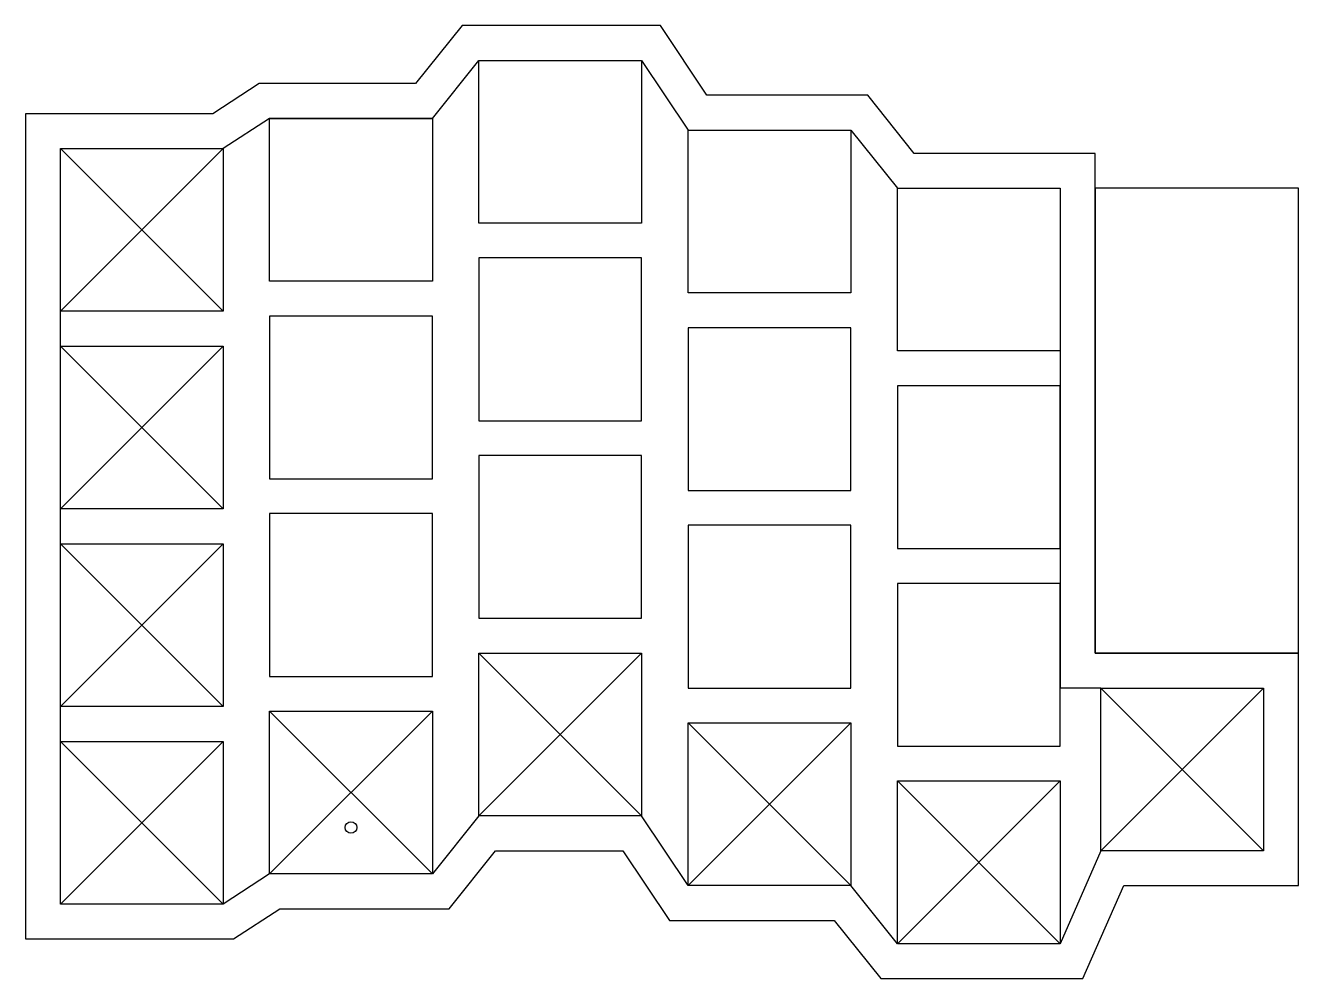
# Model space of a CAD drawing. Header units: millimetres. Extents: x -10 to 100, y -13 to 69.
import ezdxf

# ---------------------------------------------------------------- set-up
doc = ezdxf.new("R2010")
doc.units = ezdxf.units.MM
doc.layers.get('0').update_dxf_attribs({"linetype": 'CONTINUOUS'})

msp = doc.modelspace()

# ---------------------------------------------------------------- linework, layer by layer
for p, q in [((25, 60.59), (29, 65.59)), ((29, 51.59), (29, 65.59)), ((29, 65.59), (43, 65.59)), ((29, 65.59), (43, 65.59)), ((43, 65.59), (43, 51.59)), ((43, 65.59), (47, 59.59)), ((11, 60.59), (7, 58)), ((11, 46.59), (11, 60.59)), ((11, 60.59), (25, 60.59)), ((25, 60.59), (11, 60.59)), ((25, 60.59), (25, 46.59)), ((47, 45.59), (47, 59.59)), ((47, 59.59), (61, 59.59)), ((47, 59.59), (61, 59.59)), ((61, 59.59), (61, 45.59)), ((61, 59.59), (65, 54.59)), ((-7, 44), (-7, 58)), ((-7, 58), (7, 58)), ((-7, 44), (7, 58)), ((7, 44), (-7, 58)), ((-7, 58), (7, 58)), ((-7, -7), (-7, 58)), ((7, 58), (7, 44)), ((65, 40.59), (65, 54.59)), ((65, 54.59), (79, 54.59)), ((65, 54.59), (79, 54.59)), ((79, 54.59), (79, 40.59)), ((79, 54.59), (79, 11.59)), ((43, 51.59), (29, 51.59)), ((25, 46.59), (11, 46.59)), ((61, 45.59), (47, 45.59)), ((7, 44), (-7, 44)), ((-7, 27), (-7, 41)), ((-7, 41), (7, 41)), ((-7, 27), (7, 41)), ((7, 27), (-7, 41)), ((7, 41), (7, 27)), ((79, 40.59), (65, 40.59)), ((7, 27), (-7, 27)), ((-7, 10), (-7, 24)), ((-7, 24), (7, 24)), ((-7, 10), (7, 24)), ((7, 10), (-7, 24)), ((7, 24), (7, 10)), ((29, 0.59), (29, 14.59)), ((29, 14.59), (43, 14.59)), ((43, 0.59), (29, 14.59)), ((29, 0.59), (43, 14.59)), ((43, 14.59), (43, 0.59)), ((82.5, 11.59), (79, 11.59)), ((82.5, -2.41), (82.5, 11.59)), ((82.5, 11.59), (96.5, 11.59)), ((96.5, -2.41), (82.5, 11.59)), ((82.5, -2.41), (96.5, 11.59)), ((82.5, 11.59), (96.5, 11.59)), ((96.5, 11.59), (96.5, -2.41)), ((96.5, 11.59), (96.5, -2.41)), ((7, 10), (-7, 10)), ((11, -4.41), (11, 9.59)), ((11, 9.59), (25, 9.59)), ((25, -4.41), (11, 9.59)), ((11, -4.41), (25, 9.59)), ((25, 9.59), (25, -4.41)), ((47, -5.41), (47, 8.59)), ((47, 8.59), (61, 8.59)), ((61, -5.41), (47, 8.59)), ((47, -5.41), (61, 8.59)), ((61, 8.59), (61, -5.41)), ((-7, -7), (-7, 7)), ((-7, 7), (7, 7)), ((7, -7), (-7, 7)), ((-7, -7), (7, 7)), ((7, 7), (7, -7)), ((65, -10.41), (65, 3.59)), ((65, 3.59), (79, 3.59)), ((79, -10.41), (65, 3.59)), ((65, -10.41), (79, 3.59)), ((79, 3.59), (79, -10.41)), ((29, 0.59), (25, -4.41)), ((43, 0.59), (29, 0.59)), ((43, 0.59), (29, 0.59)), ((47, -5.41), (43, 0.59)), ((82.5, -2.41), (79, -10.41)), ((96.5, -2.41), (82.5, -2.41)), ((96.5, -2.41), (82.5, -2.41)), ((11, -4.41), (7, -7)), ((25, -4.41), (11, -4.41)), ((25, -4.41), (11, -4.41)), ((61, -5.41), (47, -5.41)), ((61, -5.41), (47, -5.41)), ((65, -10.41), (61, -5.41)), ((7, -7), (-7, -7)), ((7, -7), (-7, -7)), ((79, -10.41), (65, -10.41)), ((79, -10.41), (65, -10.41))]:
    msp.add_line(p, q)
for points in [[(-10, 61), (-10, -10), (7.89, -10), (11.89, -7.41), (26.44, -7.41), (30.44, -2.41), (41.39, -2.41), (45.39, -8.41), (59.56, -8.41), (63.56, -13.41), (80.96, -13.41), (84.46, -5.41), (99.5, -5.41), (99.5, 14.59), (82.5, 14.59), (82, 14.59), (82, 57.59), (66.44, 57.59), (62.44, 62.59), (48.61, 62.59), (44.61, 68.59), (27.56, 68.59), (23.56, 63.59), (10.11, 63.59), (6.11, 61)], [(99.5, 54.59), (82, 54.59), (82, 14.59), (99.5, 14.59)], [(29, 34.59), (43, 34.59), (43, 48.59), (29, 48.59)], [(11, 29.59), (25, 29.59), (25, 43.59), (11, 43.59)], [(47, 28.59), (61, 28.59), (61, 42.59), (47, 42.59)], [(65, 23.59), (79, 23.59), (79, 37.59), (65, 37.59)], [(29, 17.59), (43, 17.59), (43, 31.59), (29, 31.59)], [(11, 12.59), (25, 12.59), (25, 26.59), (11, 26.59)], [(47, 11.59), (61, 11.59), (61, 25.59), (47, 25.59)], [(65, 6.59), (79, 6.59), (79, 20.59), (65, 20.59)]]:
    msp.add_lwpolyline(points, close=True)
msp.add_circle((18, -0.41), 0.5)

doc.saveas('drawing.dxf')
